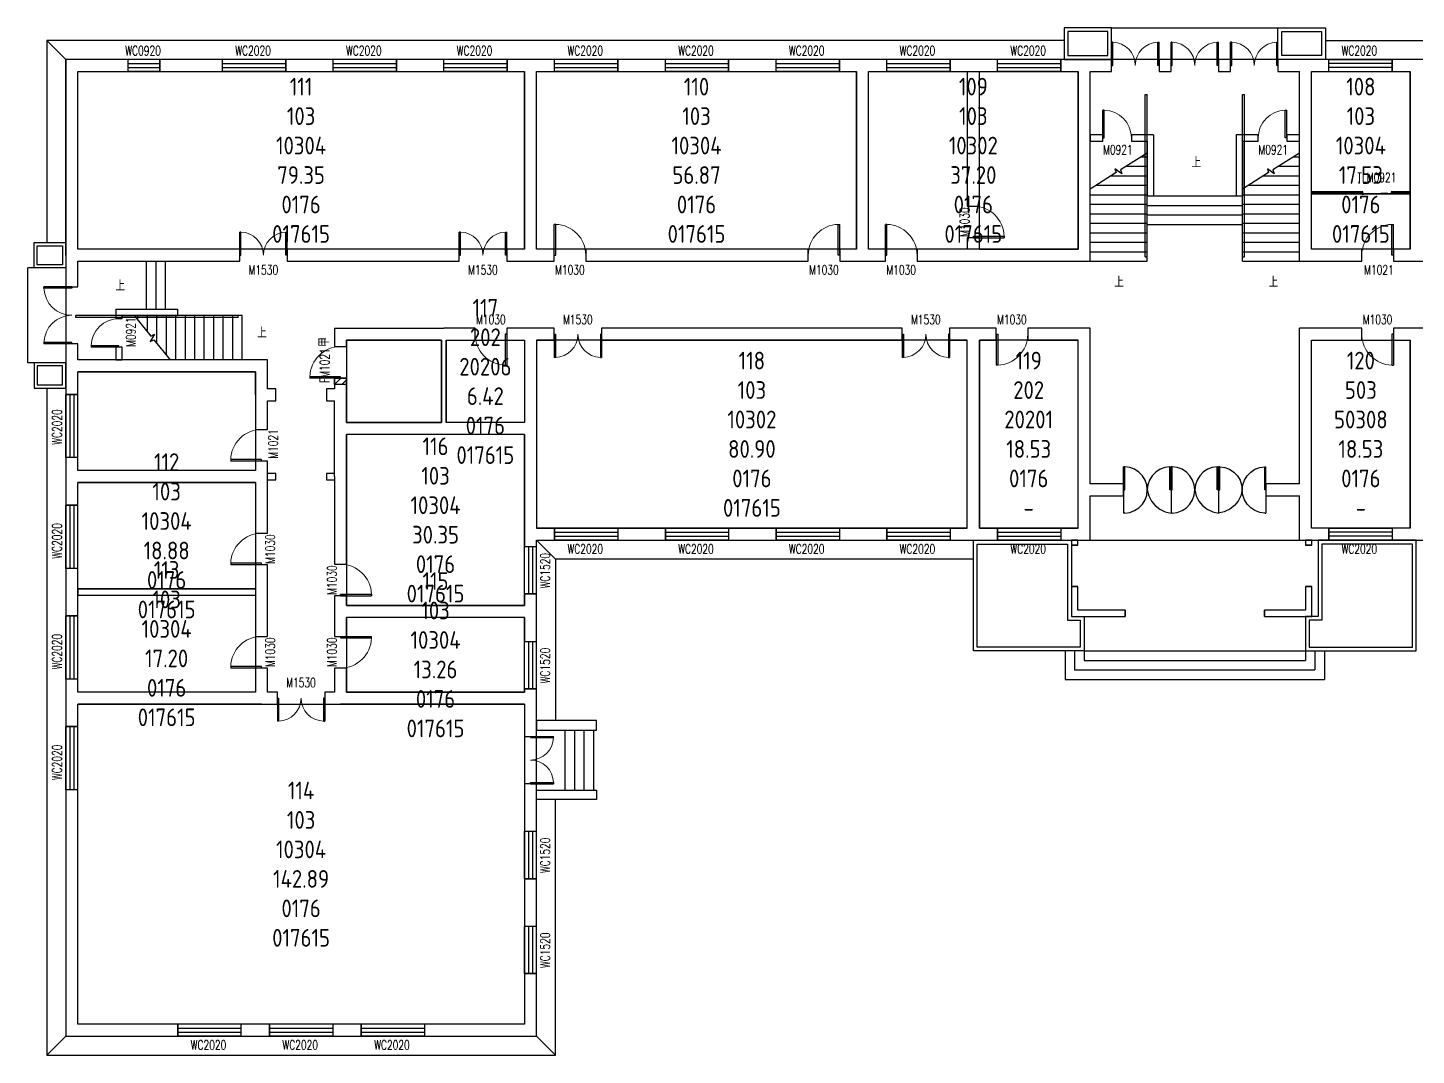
# Model space of a CAD drawing. Extents: x 11968 to 85748, y 211715 to 244195.
# Drawn here: x 11968 to 55858, y 211715 to 244195 of the extents above; entities that cross this region are included whole.
import ezdxf

# ---------------------------------------------------------------- set-up
doc = ezdxf.new("R2010")
doc.units = 0
doc.header["$LTSCALE"] = 1000
doc.header["$MEASUREMENT"] = 0
doc.linetypes.add('DASH', pattern=[0.35, 0.25, -0.1])
doc.linetypes.add('DASHEDX2', pattern=[1.5, 1, -0.5])
for name, color, linetype in [('body', 30, 'Continuous'), ('GROS', 6, 'Continuous'), ('RM', 4, 'Continuous'), ('RM$', 5, 'Continuous'), ('RM$TXT', 5, 'Continuous')]:
    doc.layers.add(name, color=color, linetype=linetype)
doc.layers.get('0').freeze()
doc.styles.add('_TCH_DIM', font='SIMPLEX', dxfattribs={"bigfont": 'GBCBIG'})
doc.styles.add('_TCH_WINDOW', font='SIMPLEX', dxfattribs={"height": 3.5, "bigfont": 'GBCBIG'})
doc.styles.add('HZ', font='gbenor.shx', dxfattribs={"bigfont": 'hztxt.shx'})

# ---------------------------------------------------------------- blocks, each defined once
blk = doc.blocks.new('$TCHSYS$WIN2D')
for p, q in [((-0.5, 0.5), (0.5, 0.5)), ((-0.5, 0.5), (-0.5, -0.5)), ((0.5, 0.5), (0.5, -0.5)), ((0.5, 0.167), (-0.5, 0.167)), ((0.5, -0.167), (-0.5, -0.167)), ((-0.5, -0.5), (0.5, -0.5))]:
    blk.add_line(p, q)
blk = doc.blocks.new('$DorLib2D$00000001')
for p, q in [((0.45, 0.975), (0.5, 0.975)), ((0.45, 0), (0.45, 0.975)), ((0.5, 0), (0.5, 0.975)), ((0.5, 0), (0.45, 0))]:
    blk.add_line(p, q)
at = {"lineweight": 13}
blk.add_arc((0.475, 0), 0.975, 91.4693, 180, dxfattribs=at)
blk = doc.blocks.new('$DorLib2D$00000002')
for p, q in [((-0.5, 0), (-0.5, 0.4875)), ((-0.475, 0.4875), (-0.5, 0.4875)), ((-0.475, 0), (-0.475, 0.4875)), ((0.475, 0), (0.475, 0.4875)), ((0.475, 0.4875), (0.5, 0.4875)), ((0.5, 0), (0.5, 0.4875)), ((-0.5, 0), (-0.475, 0)), ((0.5, 0), (0.475, 0))]:
    blk.add_line(p, q)
at = {"lineweight": 13}
for centre, start, end in [((-0.4875, 0), 0, 88.53072), ((0.4875, 0), 91.46928, 180)]:
    blk.add_arc(centre, 0.4875, start, end, dxfattribs=at)
blk = doc.blocks.new('$DorLib2D$00000141')
at = {"color": 0}
for points in [[(-0.5, 0), (-0.5, 0.487)], [(-0.475, 0.487), (-0.5, 0.487)], [(-0.475, 0), (-0.475, 0.487)], [(-0.369, 0.473), (-0.475, 0.487)], [(-0.268, 0.435), (-0.369, 0.473)], [(-0.178, 0.377), (-0.268, 0.435)], [(-0.103, 0.3), (-0.178, 0.377)], [(-0.047, 0.208), (-0.103, 0.3)], [(0.103, 0.3), (0.047, 0.208)], [(0.178, 0.377), (0.103, 0.3)], [(0.268, 0.435), (0.178, 0.377)], [(0.369, 0.473), (0.268, 0.435)], [(0.475, 0.487), (0.369, 0.473)], [(0.475, 0), (0.475, 0.487)], [(0.475, 0.487), (0.5, 0.487)], [(0.5, 0), (0.5, 0.487)], [(-0.012, 0.107), (-0.047, 0.208)], [(0, 0), (-0.012, 0.107)], [(-0.012, -0.107), (0, 0)], [(0.012, 0.107), (0, 0)], [(0.047, 0.208), (0.012, 0.107)], [(-0.5, 0), (-0.475, 0)], [(0.5, 0), (0.475, 0)]]:
    blk.add_lwpolyline(points, dxfattribs=at)
at = {"color": 0, "linetype": 'DASHEDX2'}
for points in [[(0, 0), (0.03, -0.122), (0.086, -0.234), (0.165, -0.331), (0.264, -0.408), (0.378, -0.461), (0.5, -0.488)], [(-0.5, 0), (-0.5, -0.488)], [(-0.103, -0.3), (-0.047, -0.208)], [(-0.047, -0.208), (-0.012, -0.107)], [(0.5, 0), (0.5, -0.488)], [(-0.475, -0.488), (-0.5, -0.488)], [(-0.475, -0.487), (-0.369, -0.473)], [(-0.369, -0.473), (-0.268, -0.435)], [(-0.268, -0.435), (-0.178, -0.377)], [(-0.178, -0.377), (-0.103, -0.3)]]:
    blk.add_lwpolyline(points, dxfattribs=at)
blk = doc.blocks.new('$DorLib2D$00000130')
at = {"color": 0, "linetype": 'Continuous'}
for p, q in [((-0.533, 0.66), (-0.533, 0.513)), ((0, 0.66), (-0.533, 0.66)), ((0, 0.513), (-0.533, 0.513)), ((0, 0.513), (0, 0.66)), ((0.533, 0.66), (0, 0.66)), ((0.533, 0.513), (0, 0.513)), ((0.533, 0.66), (0.533, 0.513)), ((-0.385, 0.269), (-0.14, 0.269)), ((-0.385, 0.269), (-0.3, 0.214)), ((-0.3, 0.214), (-0.3, 0.269)), ((0.385, 0.269), (0.14, 0.269)), ((0.3, 0.214), (0.3, 0.269)), ((0.385, 0.269), (0.3, 0.214))]:
    blk.add_line(p, q, dxfattribs=at)

msp = doc.modelspace()

# ---------------------------------------------------------------- hatches: boundary and pattern name
at = {"layer": 'body'}
h = msp.add_hatch(dxfattribs=at)
h.set_pattern_fill('ANSI31', color=256, scale=100, style=0)
h.set_pattern_definition([(45, (21668.13, 232914.58), (-112.253, 112.253), [])])
h.paths.add_polyline_path([(22048, 232915), (22048, 233115), (21668, 233115), (21668, 232915)])

# ---------------------------------------------------------------- linework, layer by layer
for p, q in [((46228, 244195), (51488, 244195)), ((13168, 243195), (12568, 243795)), ((15146, 243195), (13168, 243195)), ((13168, 237005), (13168, 243195)), ((15146, 242815), (15146, 243195)), ((18123, 243195), (16146, 243195)), ((16146, 243195), (16146, 242815)), ((18123, 242815), (18123, 243195)), ((21623, 243195), (20123, 243195)), ((20123, 243195), (20123, 242815)), ((21623, 242815), (21623, 243195)), ((25123, 243195), (23623, 243195)), ((23623, 243195), (23623, 242815)), ((25123, 242815), (25123, 243195)), ((27858, 243195), (27123, 243195)), ((27123, 243195), (27123, 242815)), ((28623, 243195), (27858, 243195)), ((28623, 242815), (28623, 243195)), ((32123, 243195), (30623, 243195)), ((30623, 243195), (30623, 242815)), ((32123, 242815), (32123, 243195)), ((35623, 243195), (34123, 243195)), ((34123, 243195), (34123, 242815)), ((35623, 242815), (35623, 243195)), ((38358, 243195), (37623, 243195)), ((37623, 243195), (37623, 242815)), ((39123, 243195), (38358, 243195)), ((39123, 242815), (39123, 243195)), ((41858, 243195), (41123, 243195)), ((41123, 243195), (41123, 242815)), ((42623, 243195), (41858, 243195)), ((42623, 242815), (42623, 243195)), ((45358, 243195), (44623, 243195)), ((44623, 243195), (44623, 242815)), ((46228, 243195), (45358, 243195)), ((46228, 242815), (46228, 243195)), ((48108, 243195), (47728, 243195)), ((47728, 243195), (47728, 242815)), ((48108, 242815), (48108, 243195)), ((49988, 243195), (49608, 243195)), ((49608, 243195), (49608, 242815)), ((49988, 242815), (49988, 243195)), ((52358, 243195), (51488, 243195)), ((51488, 243195), (51488, 242815)), ((53093, 243195), (52358, 243195)), ((53093, 242815), (53093, 243195)), ((55858, 243195), (55093, 243195)), ((55093, 243195), (55093, 242815)), ((56593, 243195), (55858, 243195)), ((13548, 242815), (15146, 242815)), ((13548, 237195), (13548, 242815)), ((16146, 242815), (18123, 242815)), ((20123, 242815), (21623, 242815)), ((23623, 242815), (25123, 242815)), ((27123, 242815), (27668, 242815)), ((27668, 237195), (27668, 242815)), ((28048, 242815), (28623, 242815)), ((28048, 237195), (28048, 242815)), ((30623, 242815), (32123, 242815)), ((34123, 242815), (35623, 242815)), ((37623, 242815), (38168, 242815)), ((38168, 237195), (38168, 242815)), ((38548, 242815), (39123, 242815)), ((38548, 237195), (38548, 242815)), ((41123, 242815), (41668, 242815)), ((41668, 242815), (41668, 238555)), ((42048, 238555), (42048, 242815)), ((42048, 242815), (42623, 242815)), ((44623, 242815), (45168, 242815)), ((45168, 237195), (45168, 242815)), ((45548, 242815), (46228, 242815)), ((45548, 236815), (45548, 242815)), ((47728, 242815), (48108, 242815)), ((49608, 242815), (49988, 242815)), ((51488, 242815), (52168, 242815)), ((52168, 238974), (52168, 242815)), ((52548, 242815), (53093, 242815)), ((52548, 238974), (52548, 242815)), ((55093, 242815), (55668, 242815)), ((55668, 238974), (55668, 242815)), ((47288, 236950), (47288, 242080)), ((47288, 242080), (47348, 242080)), ((47348, 236950), (47348, 242080)), ((50368, 236950), (50368, 242080)), ((50368, 242080), (50428, 242080)), ((50428, 236950), (50428, 242080)), ((45953, 240815), (45548, 240815)), ((45548, 240815), (45548, 240615)), ((45548, 240615), (45953, 240615)), ((45953, 240615), (45953, 240815)), ((47548, 240815), (46853, 240815)), ((46853, 240815), (46853, 240615)), ((46853, 240615), (47348, 240615)), ((47348, 240615), (47348, 238867)), ((47548, 240815), (47548, 238867)), ((50863, 240815), (50168, 240815)), ((50168, 240815), (50168, 238867)), ((50368, 240615), (50863, 240615)), ((50368, 240615), (50368, 238867)), ((50863, 240615), (50863, 240815)), ((52168, 240815), (51763, 240815)), ((51763, 240815), (51763, 240615)), ((51763, 240615), (52168, 240615)), ((52168, 240615), (52168, 240815)), ((47348, 240235), (46507, 239702)), ((47159, 240115), (47348, 240115)), ((47348, 236815), (47348, 240235)), ((52168, 240235), (51327, 239702)), ((51979, 240115), (52168, 240115)), ((52168, 236815), (52168, 240235)), ((46547, 239573), (46334, 239737)), ((46334, 239737), (46372, 239617)), ((46507, 239702), (46547, 239573)), ((46685, 239815), (47348, 239815)), ((51367, 239573), (51154, 239737)), ((51154, 239737), (51192, 239617)), ((51327, 239702), (51367, 239573)), ((51505, 239815), (52168, 239815)), ((46372, 239617), (45548, 239095)), ((45738, 239215), (47348, 239215)), ((46211, 239515), (47348, 239515)), ((51192, 239617), (50368, 239095)), ((50558, 239215), (52168, 239215)), ((51031, 239515), (52168, 239515)), ((45548, 236815), (45548, 239095)), ((45548, 238915), (47348, 238915)), ((50368, 238867), (47348, 238867)), ((47548, 238867), (47348, 238867)), ((50368, 238867), (50168, 238867)), ((50368, 236815), (50368, 239095)), ((50368, 238915), (52168, 238915)), ((52168, 236815), (52168, 238974)), ((54168, 239004), (52548, 239004)), ((52548, 238984), (54168, 238984)), ((52548, 237195), (52548, 238974)), ((52548, 238964), (54168, 238964)), ((52548, 238944), (54168, 238944)), ((54168, 238944), (54168, 239004)), ((55668, 239004), (55068, 239004)), ((55068, 239004), (55068, 238944)), ((55068, 238984), (55668, 238984)), ((55068, 238964), (55668, 238964)), ((55068, 238944), (55668, 238944)), ((55668, 237195), (55668, 238974)), ((41668, 238555), (42048, 238555)), ((45548, 238615), (47348, 238615)), ((50368, 238567), (47348, 238567)), ((50368, 238615), (52168, 238615)), ((45548, 238315), (47348, 238315)), ((45548, 238015), (47348, 238015)), ((50368, 238267), (47348, 238267)), ((50368, 237967), (47348, 237967)), ((50368, 238315), (52168, 238315)), ((50368, 238015), (52168, 238015)), ((42048, 237555), (41668, 237555)), ((41668, 237555), (41668, 237195)), ((42048, 237195), (42048, 237555)), ((45548, 237715), (47348, 237715)), ((50368, 237715), (52168, 237715)), ((18668, 237195), (13548, 237195)), ((18668, 236815), (18668, 237195)), ((25608, 237195), (20168, 237195)), ((20168, 237195), (20168, 236815)), ((25608, 236815), (25608, 237195)), ((27668, 237195), (27108, 237195)), ((27108, 237195), (27108, 236815)), ((28608, 237195), (28048, 237195)), ((28608, 236815), (28608, 237195)), ((36638, 237195), (29608, 237195)), ((29608, 237195), (29608, 236815)), ((36638, 236815), (36638, 237195)), ((38168, 237195), (37638, 237195)), ((37638, 237195), (37638, 236815)), ((39078, 237195), (38548, 237195)), ((39078, 236815), (39078, 237195)), ((41668, 237195), (40078, 237195)), ((40078, 237195), (40078, 236815)), ((42048, 237195), (45168, 237195)), ((45548, 237415), (47348, 237415)), ((45548, 237115), (47348, 237115)), ((50368, 237415), (52168, 237415)), ((50368, 237115), (52168, 237115)), ((54138, 237195), (52548, 237195)), ((54138, 236815), (54138, 237195)), ((55668, 237195), (55138, 237195)), ((55138, 237195), (55138, 236815)), ((11968, 233605), (11968, 236605)), ((12168, 236605), (11968, 236605)), ((13168, 237005), (13168, 236005)), ((13548, 236005), (13548, 236815)), ((13548, 236815), (18668, 236815)), ((15723, 235295), (15723, 236815)), ((16023, 235295), (16023, 236815)), ((16323, 235295), (16323, 236815)), ((20168, 236815), (25608, 236815)), ((27108, 236815), (27858, 236815)), ((27858, 236815), (28608, 236815)), ((29608, 236815), (36638, 236815)), ((37638, 236815), (38358, 236815)), ((38358, 236815), (39078, 236815)), ((40078, 236815), (41858, 236815)), ((41858, 236815), (45548, 236815)), ((45548, 236815), (47348, 236815)), ((47288, 236950), (47348, 236950)), ((50368, 236950), (50428, 236950)), ((50368, 236815), (52168, 236815)), ((52168, 236815), (54138, 236815)), ((55138, 236815), (55858, 236815)), ((55858, 236815), (57638, 236815)), ((13168, 236005), (13548, 236005)), ((14749, 235295), (14749, 235000)), ((14749, 235295), (16697, 235295)), ((16697, 235295), (16697, 235095)), ((18614, 235095), (13484, 235095)), ((13484, 235035), (13484, 235095)), ((18614, 235035), (13484, 235035)), ((14749, 235000), (14949, 235000)), ((14949, 235000), (14949, 235095)), ((14949, 235095), (16697, 235095)), ((18749, 235095), (15329, 235095)), ((15329, 235095), (15854, 234449)), ((15449, 234947), (15449, 235095)), ((15749, 234579), (15749, 235095)), ((16049, 234210), (16049, 235095)), ((16349, 233842), (16349, 235095)), ((16649, 233695), (16649, 235095)), ((16949, 233695), (16949, 235095)), ((17249, 233695), (17249, 235095)), ((17549, 233695), (17549, 235095)), ((17849, 233695), (17849, 235095)), ((18149, 233695), (18149, 235095)), ((18449, 233695), (18449, 235095)), ((18614, 235035), (18614, 235095)), ((18749, 233695), (18749, 235095)), ((15978, 234504), (15840, 234273)), ((15854, 234449), (15978, 234504)), ((21668, 234695), (25123, 234695)), ((21668, 234695), (21668, 234115)), ((26108, 234695), (25123, 234695)), ((26108, 234315), (26108, 234695)), ((27858, 234695), (27108, 234695)), ((27108, 234695), (27108, 234315)), ((28608, 234695), (27858, 234695)), ((28608, 234315), (28608, 234695)), ((39608, 234695), (30108, 234695)), ((30108, 234695), (30108, 234315)), ((39608, 234315), (39608, 234695)), ((41858, 234695), (41108, 234695)), ((41108, 234695), (41108, 234315)), ((42578, 234695), (41858, 234695)), ((42578, 234315), (42578, 234695)), ((45548, 234695), (43578, 234695)), ((43578, 234695), (43578, 234315)), ((45548, 229775), (45548, 234695)), ((54138, 234695), (52168, 234695)), ((52168, 229775), (52168, 234695)), ((54138, 234315), (54138, 234695)), ((55858, 234695), (55138, 234695)), ((55138, 234695), (55138, 234315)), ((56608, 234695), (55858, 234695)), ((13548, 234205), (13168, 234205)), ((13168, 234205), (13168, 233505)), ((13548, 233695), (13548, 234205)), ((14949, 234100), (14749, 234100)), ((14749, 234100), (14749, 233695)), ((14949, 233695), (14949, 234100)), ((15840, 234273), (15955, 234325)), ((15955, 234325), (16469, 233695)), ((21668, 234115), (22048, 234115)), ((22048, 234315), (25048, 234315)), ((22048, 234115), (22048, 234315)), ((25048, 234315), (25048, 231715)), ((25198, 234315), (25198, 231715)), ((25198, 234315), (26108, 234315)), ((27108, 234315), (27668, 234315)), ((27668, 234315), (27668, 231715)), ((28048, 234315), (28048, 231525)), ((28048, 234315), (28608, 234315)), ((30108, 234315), (39608, 234315)), ((31458, 234315), (31258, 234315)), ((34958, 234315), (34758, 234315)), ((41108, 234315), (41668, 234315)), ((41668, 228375), (41668, 234315)), ((42048, 228375), (42048, 234315)), ((42048, 234315), (42578, 234315)), ((43578, 234315), (45168, 234315)), ((45168, 229585), (45168, 234315)), ((52548, 234315), (54138, 234315)), ((52548, 229585), (52548, 234315)), ((55138, 234315), (55668, 234315)), ((55668, 228375), (55668, 234315)), ((12168, 233605), (11968, 233605)), ((13168, 233505), (13168, 232605)), ((19548, 233695), (13548, 233695)), ((14749, 233695), (14949, 233695)), ((18749, 233695), (16469, 233695)), ((19548, 232780), (19548, 233695)), ((19168, 233315), (13548, 233315)), ((13548, 232605), (13548, 233315)), ((19168, 232590), (19168, 233315)), ((22048, 233115), (21668, 233115)), ((21668, 233115), (21668, 232780)), ((22048, 232590), (22048, 233115)), ((19808, 232780), (19548, 232780)), ((19808, 232400), (19808, 232780)), ((21668, 232780), (21408, 232780)), ((21408, 232780), (21408, 232400)), ((13168, 232605), (13548, 232605)), ((19168, 232590), (19168, 231495)), ((19548, 232400), (19808, 232400)), ((19548, 231495), (19548, 232400)), ((21408, 232400), (21668, 232400)), ((21668, 231525), (21668, 232400)), ((22048, 231715), (22048, 232590)), ((19168, 231495), (19548, 231495)), ((21668, 230005), (21668, 231525)), ((25048, 231715), (22048, 231715)), ((25123, 231335), (22048, 231335)), ((22048, 230005), (22048, 231335)), ((27668, 231335), (25123, 231335)), ((27668, 231715), (25198, 231715)), ((27668, 231335), (27668, 228185)), ((28048, 231525), (28048, 228375)), ((13548, 230605), (13168, 230605)), ((13168, 230605), (13168, 230005)), ((13548, 230195), (13548, 230605)), ((19548, 230495), (19168, 230495)), ((19168, 230495), (19168, 230195)), ((19548, 230005), (19548, 230495)), ((13168, 230005), (13168, 229105)), ((19168, 230195), (13548, 230195)), ((19808, 230105), (19548, 230105)), ((19548, 228215), (19548, 230005)), ((19808, 229905), (19808, 230105)), ((21668, 230105), (21408, 230105)), ((21408, 230105), (21408, 229905)), ((21668, 230005), (21668, 227235)), ((22048, 227235), (22048, 230005)), ((19168, 229815), (13548, 229815)), ((13548, 229105), (13548, 229815)), ((19168, 229815), (19168, 228215)), ((19548, 229905), (19808, 229905)), ((21408, 229905), (21668, 229905)), ((45168, 228375), (45168, 229585)), ((46608, 229775), (45548, 229775)), ((46608, 229395), (46608, 229775)), ((52168, 229775), (51108, 229775)), ((51108, 229775), (51108, 229395)), ((52548, 228375), (52548, 229585)), ((45548, 227995), (45548, 229395)), ((45548, 229395), (46608, 229395)), ((51108, 229395), (52168, 229395)), ((52168, 227995), (52168, 229395)), ((13168, 229105), (13548, 229105)), ((28623, 228375), (28048, 228375)), ((28623, 227995), (28623, 228375)), ((32123, 228375), (30623, 228375)), ((30623, 228375), (30623, 227995)), ((31258, 228375), (31458, 228375)), ((32123, 227995), (32123, 228375)), ((35623, 228375), (34123, 228375)), ((34123, 228375), (34123, 227995)), ((34758, 228375), (34958, 228375)), ((35623, 227995), (35623, 228375)), ((39123, 228375), (37623, 228375)), ((37623, 228375), (37623, 227995)), ((39123, 227995), (39123, 228375)), ((41668, 228375), (41123, 228375)), ((41123, 228375), (41123, 227995)), ((42623, 228375), (42048, 228375)), ((42623, 227995), (42623, 228375)), ((45168, 228375), (44623, 228375)), ((44623, 228375), (44623, 227995)), ((53093, 228375), (52548, 228375)), ((53093, 227995), (53093, 228375)), ((55668, 228375), (55093, 228375)), ((55093, 228375), (55093, 227995)), ((19168, 228215), (19548, 228215)), ((27668, 228185), (27668, 227795)), ((27668, 227795), (28048, 227795)), ((28648, 227395), (28048, 227995)), ((28048, 227795), (28048, 227995)), ((28048, 227995), (28623, 227995)), ((30623, 227995), (32123, 227995)), ((34123, 227995), (35623, 227995)), ((37623, 227995), (39123, 227995)), ((41123, 227995), (41858, 227995)), ((41858, 227995), (42623, 227995)), ((44623, 227995), (45548, 227995)), ((44958, 227995), (44958, 227835)), ((45158, 227995), (44958, 227995)), ((44958, 227835), (45158, 227835)), ((45158, 227835), (45158, 227995)), ((52168, 227995), (53093, 227995)), ((52358, 227995), (52358, 227835)), ((52558, 227995), (52358, 227995)), ((52358, 227835), (52558, 227835)), ((52558, 227835), (52558, 227995)), ((55093, 227995), (55858, 227995)), ((55858, 227995), (56593, 227995)), ((13548, 227105), (13168, 227105)), ((13168, 227105), (13168, 225605)), ((13548, 225605), (13548, 227105)), ((19548, 227215), (19168, 227215)), ((19168, 227215), (19168, 224955)), ((19548, 224955), (19548, 227215)), ((21668, 227235), (22048, 227235)), ((45158, 226535), (44958, 226535)), ((44958, 226535), (44958, 225585)), ((45158, 225785), (45158, 226535)), ((52558, 226535), (52358, 226535)), ((52358, 226535), (52358, 225785)), ((52558, 225585), (52558, 226535)), ((13548, 226455), (19168, 226455)), ((13548, 226455), (13548, 226255)), ((13548, 226255), (19168, 226255)), ((19168, 226455), (19168, 226255)), ((22048, 226235), (21668, 226235)), ((21668, 226235), (21668, 225745)), ((22048, 225935), (22048, 226235)), ((28048, 226295), (27668, 226295)), ((27668, 226295), (27668, 225935)), ((28048, 225745), (28048, 226295)), ((13168, 225605), (13548, 225605)), ((21668, 225745), (21668, 224955)), ((27668, 225935), (22048, 225935)), ((28048, 224795), (28048, 225745)), ((46658, 225785), (45158, 225785)), ((46658, 225585), (46658, 225785)), ((52358, 225785), (51058, 225785)), ((51058, 225785), (51058, 225585)), ((22048, 224955), (22048, 225555)), ((27668, 225555), (22048, 225555)), ((27668, 225555), (27668, 224795)), ((44958, 225585), (46658, 225585)), ((51058, 225585), (52558, 225585)), ((19168, 224955), (19548, 224955)), ((21668, 224955), (22048, 224955)), ((27668, 224795), (28048, 224795)), ((44758, 224495), (44758, 223595)), ((45058, 224495), (45058, 223895)), ((45358, 224495), (52358, 224495)), ((45358, 224495), (45358, 224195)), ((52358, 224495), (52358, 224195)), ((52658, 224495), (52658, 223895)), ((52958, 224495), (52958, 223595)), ((19548, 223955), (19168, 223955)), ((19168, 223955), (19168, 223195)), ((19548, 223195), (19548, 223955)), ((22048, 223955), (21668, 223955)), ((21668, 223955), (21668, 223195)), ((22048, 223195), (22048, 223955)), ((45058, 223895), (52658, 223895)), ((45358, 224195), (52358, 224195)), ((13548, 223605), (13168, 223605)), ((13168, 223605), (13168, 223005)), ((13548, 223195), (13548, 223605)), ((44758, 223595), (52958, 223595)), ((13168, 223005), (13168, 222105)), ((19168, 223195), (13548, 223195)), ((19858, 223195), (19548, 223195)), ((19858, 222815), (19858, 223195)), ((21668, 223195), (21358, 223195)), ((21358, 223195), (21358, 222815)), ((27668, 223195), (22048, 223195)), ((28048, 223295), (27668, 223295)), ((27668, 223295), (27668, 223195)), ((28048, 223005), (28048, 223295)), ((28048, 221795), (28048, 223005)), ((13548, 222105), (13548, 222815)), ((19358, 222815), (13548, 222815)), ((19358, 222815), (19858, 222815)), ((21358, 222815), (21858, 222815)), ((27668, 222815), (21858, 222815)), ((27668, 222815), (27668, 221795)), ((13168, 222105), (13548, 222105)), ((27668, 221795), (28048, 221795)), ((28948, 221995), (28948, 220095)), ((29248, 221995), (29248, 220095)), ((29548, 221995), (29548, 220095)), ((29848, 221995), (29848, 220095)), ((13548, 220105), (13168, 220105)), ((13168, 220105), (13168, 212315)), ((13548, 212695), (13548, 220105)), ((27668, 220295), (27668, 218795)), ((28048, 220295), (27668, 220295)), ((28048, 218795), (28048, 220295)), ((27668, 218795), (28048, 218795)), ((27668, 217295), (27668, 215795)), ((28048, 217295), (27668, 217295)), ((28048, 215795), (28048, 217295)), ((27668, 215795), (28048, 215795)), ((28048, 214295), (27668, 214295)), ((27668, 214295), (27668, 212695)), ((28048, 212315), (28048, 214295)), ((16708, 212695), (13548, 212695)), ((16708, 212315), (16708, 212695)), ((19608, 212695), (18708, 212695)), ((18708, 212695), (18708, 212315)), ((19608, 212315), (19608, 212695)), ((22508, 212695), (21608, 212695)), ((21608, 212695), (21608, 212315)), ((22508, 212315), (22508, 212695)), ((27668, 212695), (24508, 212695)), ((24508, 212695), (24508, 212315)), ((13168, 212315), (12568, 211715)), ((13168, 212315), (16708, 212315)), ((18708, 212315), (19608, 212315)), ((21608, 212315), (22508, 212315)), ((24508, 212315), (28048, 212315)), ((28048, 212315), (28648, 211715))]:
    msp.add_line(p, q, dxfattribs=at)
at = {"layer": 'body', "linetype": 'DASH'}
for p, q in [((45158, 227835), (44958, 227835)), ((52558, 227835), (52358, 227835)), ((44958, 226535), (45158, 226535)), ((52358, 226535), (52558, 226535)), ((46658, 225785), (46658, 225585)), ((51058, 225585), (51058, 225785))]:
    msp.add_line(p, q, dxfattribs=at)
at = {"layer": 'body'}
for points in [[(46228, 244195), (44728, 244195), (44728, 243195), (46228, 243195)], [(46108, 244075), (44848, 244075), (44848, 243315), (46108, 243315)], [(51488, 244195), (52988, 244195), (52988, 243195), (51488, 243195)], [(51608, 244075), (52868, 244075), (52868, 243315), (51608, 243315)], [(12168, 237405), (13168, 237405), (13168, 236605), (12168, 236605)], [(12268, 237305), (13068, 237305), (13068, 236705), (12268, 236705)], [(12168, 232805), (13168, 232805), (13168, 233605), (12168, 233605)], [(12268, 232905), (13068, 232905), (13068, 233505), (12268, 233505)], [(21668, 233115), (22048, 233115), (22048, 232915), (21668, 232915)], [(44958, 227995), (44958, 225585), (45358, 225585), (45358, 224495), (41858, 224495), (41858, 227995)], [(44838, 227875), (44838, 225465), (45238, 225465), (45238, 224615), (41978, 224615), (41978, 227875)], [(52758, 227995), (52758, 225585), (52358, 225585), (52358, 224495), (55858, 224495), (55858, 227995)], [(52878, 227875), (52878, 225465), (52478, 225465), (52478, 224615), (55738, 224615), (55738, 227875)], [(29948, 222295), (28048, 222295), (28048, 221995), (29948, 221995)], [(29948, 219795), (28048, 219795), (28048, 220095), (29948, 220095)]]:
    msp.add_lwpolyline(points, close=True, dxfattribs=at)
for points in [[(44728, 243795), (12568, 243795), (12568, 237405)], [(52988, 243795), (85148, 243795), (85148, 237405)], [(12568, 232805), (12568, 211715), (28648, 211715), (28648, 219795)], [(41858, 227395), (28648, 227395), (28648, 222295)]]:
    msp.add_lwpolyline(points, dxfattribs=at)
for points in [[(48858, 239664, 0, 0, 0), (48858, 238567, 80, 0, 0), (48858, 238267, 0, 0, 0)], [(46418, 236445, 0, 0, 0), (46418, 238015, 80, 0, 0), (46418, 238315, 0, 0, 0)], [(51298, 236445, 0, 0, 0), (51298, 238015, 80, 0, 0), (51298, 238315, 0, 0, 0)], [(15057, 236055, 0, 0, 0), (15723, 236055, 80, 0, 0), (16023, 236055, 0, 0, 0)], [(19118, 234565, 0, 0, 0), (17549, 234565, 80, 0, 0), (17249, 234565, 0, 0, 0)]]:
    msp.add_lwpolyline(points, format="xyseb", dxfattribs=at)
at = {"layer": 'body', "const_width": 40}
msp.add_lwpolyline([(54149, 238949, 1), (54187, 238939, 1)], format="xyb", close=True, dxfattribs=at)
at = {"layer": 'GROS'}
msp.add_lwpolyline([(13168, 243195), (13168, 212315), (28048, 212315), (28048, 227995), (69668, 227995), (69668, 212315), (84548, 212315), (84548, 243195)], close=True, dxfattribs=at)
at = {"layer": 'RM'}
for points in [[(42048, 242815), (45168, 242815), (45168, 237195), (42048, 237195)], [(22048, 231715), (25048, 231715), (25048, 234315), (22048, 234315)], [(13548, 233315), (19168, 233315), (19168, 230195), (13548, 230195)]]:
    msp.add_lwpolyline(points, close=True, dxfattribs=at)
at = {"layer": 'RM$'}
for points in [[(13548, 242815), (27668, 242815), (27668, 237195), (13548, 237195)], [(28048, 242815), (38168, 242815), (38168, 237195), (28048, 237195)], [(38548, 242815), (45168, 242815), (45168, 237195), (38548, 237195)], [(52548, 242815), (55668, 242815), (55668, 237195), (52548, 237195)], [(25198, 234315), (27668, 234315), (27668, 231715), (25198, 231715)], [(28048, 228375), (41668, 228375), (41668, 234315), (28048, 234315)], [(42048, 228375), (45168, 228375), (45168, 234315), (42048, 234315)], [(52548, 234315), (55668, 234315), (55668, 228375), (52548, 228375)], [(22048, 225935), (27668, 225935), (27668, 231335), (22048, 231335)], [(13548, 229815), (19168, 229815), (19168, 226455), (13548, 226455)], [(13548, 226255), (19168, 226255), (19168, 223195), (13548, 223195)], [(22048, 223195), (27668, 223195), (27668, 225555), (22048, 225555)], [(13548, 222815), (27668, 222815), (27668, 212695), (13548, 212695)]]:
    msp.add_lwpolyline(points, close=True, dxfattribs=at)

# ---------------------------------------------------------------- block references
at = {"layer": 'body'}
ref = msp.add_blockref('$TCHSYS$WIN2D', (15646, 243005), dxfattribs=dict(at, xscale=-1000, yscale=-380, zscale=-1000))
ref.add_attrib('A', 'WC0920', (15051, 243321), dxfattribs={"layer": '0', "height": 297.5, "style": '_TCH_WINDOW', "width": 0.705882})
ref = msp.add_blockref('$TCHSYS$WIN2D', (19123, 243005), dxfattribs=dict(at, xscale=-2000, yscale=-380, zscale=-2000))
ref.add_attrib('A', 'WC2020', (18528, 243321), dxfattribs={"layer": '0', "height": 297.5, "style": '_TCH_WINDOW', "width": 0.705882})
ref = msp.add_blockref('$TCHSYS$WIN2D', (22623, 243005), dxfattribs=dict(at, xscale=-2000, yscale=-380, zscale=-2000))
ref.add_attrib('A', 'WC2020', (22028, 243321), dxfattribs={"layer": '0', "height": 297.5, "style": '_TCH_WINDOW', "width": 0.705882})
ref = msp.add_blockref('$TCHSYS$WIN2D', (26123, 243005), dxfattribs=dict(at, xscale=-2000, yscale=-380, zscale=-2000))
ref.add_attrib('A', 'WC2020', (25528, 243321), dxfattribs={"layer": '0', "height": 297.5, "style": '_TCH_WINDOW', "width": 0.705882})
ref = msp.add_blockref('$TCHSYS$WIN2D', (29623, 243005), dxfattribs=dict(at, xscale=-2000, yscale=-380, zscale=-2000))
ref.add_attrib('A', 'WC2020', (29028, 243321), dxfattribs={"layer": '0', "height": 297.5, "style": '_TCH_WINDOW', "width": 0.705882})
ref = msp.add_blockref('$TCHSYS$WIN2D', (33123, 243005), dxfattribs=dict(at, xscale=-2000, yscale=-380, zscale=-2000))
ref.add_attrib('A', 'WC2020', (32528, 243321), dxfattribs={"layer": '0', "height": 297.5, "style": '_TCH_WINDOW', "width": 0.705882})
ref = msp.add_blockref('$TCHSYS$WIN2D', (36623, 243005), dxfattribs=dict(at, xscale=-2000, yscale=-380, zscale=-2000))
ref.add_attrib('A', 'WC2020', (36028, 243321), dxfattribs={"layer": '0', "height": 297.5, "style": '_TCH_WINDOW', "width": 0.705882})
ref = msp.add_blockref('$TCHSYS$WIN2D', (40123, 243005), dxfattribs=dict(at, xscale=-2000, yscale=-380, zscale=-2000))
ref.add_attrib('A', 'WC2020', (39528, 243321), dxfattribs={"layer": '0', "height": 297.5, "style": '_TCH_WINDOW', "width": 0.705882})
ref = msp.add_blockref('$TCHSYS$WIN2D', (43623, 243005), dxfattribs=dict(at, xscale=-2000, yscale=-380, zscale=-2000))
ref.add_attrib('A', 'WC2020', (43028, 243321), dxfattribs={"layer": '0', "height": 297.5, "style": '_TCH_WINDOW', "width": 0.705882})
at = {"layer": 'body', "yscale": 1500}
for p, xscale, zscale in [((46978, 243005), 1500, 1500), ((48858, 243005), 1500, 1500), ((50738, 243005), -1500, -1500)]:
    msp.add_blockref('$DorLib2D$00000002', p, dxfattribs=dict(at, xscale=xscale, zscale=zscale))
at = {"layer": 'body'}
ref = msp.add_blockref('$TCHSYS$WIN2D', (54093, 243005), dxfattribs=dict(at, xscale=2000, yscale=-380, zscale=2000))
ref.add_attrib('A', 'WC2020', (53498, 243321), dxfattribs={"layer": '0', "height": 297.5, "style": '_TCH_WINDOW', "width": 0.705882})
ref = msp.add_blockref('$DorLib2D$00000001', (46403, 240715), dxfattribs=dict(at, xscale=-900, yscale=900, zscale=-900))
ref.add_attrib('A', 'M0921', (45958, 240191), dxfattribs={"layer": '0', "height": 297.5, "style": '_TCH_WINDOW', "width": 0.705882})
ref = msp.add_blockref('$DorLib2D$00000001', (51313, 240715), dxfattribs=dict(at, xscale=-900, yscale=-900, zscale=-900, rotation=180))
ref.add_attrib('A', 'M0921', (50868, 240191), dxfattribs={"layer": '0', "height": 297.5, "style": '_TCH_WINDOW', "width": 0.705882})
ref = msp.add_blockref('$DorLib2D$00000130', (54618, 238974), dxfattribs=dict(at, xscale=900, yscale=-60, zscale=900))
ref.add_attrib('A', 'TLM0921', (53998, 239316), dxfattribs={"layer": '0', "height": 297.5, "style": '_TCH_WINDOW', "width": 0.705882})
ref = msp.add_blockref('$DorLib2D$00000001', (41858, 238055), dxfattribs=dict(at, xscale=-1000, yscale=-1000, zscale=-1000, rotation=90))
ref.add_attrib('A', 'M1030', (41732, 237585), dxfattribs={"layer": '0', "height": 297.5, "rotation": 90, "style": '_TCH_WINDOW', "width": 0.705882})
ref = msp.add_blockref('$DorLib2D$00000001', (29108, 237005), dxfattribs=dict(at, xscale=-1000, yscale=1000, zscale=-1000))
ref.add_attrib('A', 'M1030', (28638, 236391), dxfattribs={"layer": '0', "height": 297.5, "style": '_TCH_WINDOW', "width": 0.705882})
ref = msp.add_blockref('$DorLib2D$00000001', (37138, 237005), dxfattribs=dict(at, xscale=1000, yscale=1000, zscale=1000))
ref.add_attrib('A', 'M1030', (36668, 236391), dxfattribs={"layer": '0', "height": 297.5, "style": '_TCH_WINDOW', "width": 0.705882})
ref = msp.add_blockref('$DorLib2D$00000001', (39578, 237005), dxfattribs=dict(at, xscale=-1000, yscale=1000, zscale=-1000))
ref.add_attrib('A', 'M1030', (39108, 236391), dxfattribs={"layer": '0', "height": 297.5, "style": '_TCH_WINDOW', "width": 0.705882})
ref = msp.add_blockref('$DorLib2D$00000001', (54638, 237005), dxfattribs=dict(at, xscale=1000, yscale=1000, zscale=1000))
ref.add_attrib('A', 'M1021', (54213, 236391), dxfattribs={"layer": '0', "height": 297.5, "style": '_TCH_WINDOW', "width": 0.705882})
ref = msp.add_blockref('$DorLib2D$00000002', (19418, 237005), dxfattribs=dict(at, xscale=-1500, yscale=1500, zscale=-1500))
ref.add_attrib('A', 'M1530', (18948, 236391), dxfattribs={"layer": '0', "height": 297.5, "style": '_TCH_WINDOW', "width": 0.705882})
ref = msp.add_blockref('$DorLib2D$00000002', (26358, 237005), dxfattribs=dict(at, xscale=-1500, yscale=1500, zscale=-1500))
ref.add_attrib('A', 'M1530', (25888, 236391), dxfattribs={"layer": '0', "height": 297.5, "style": '_TCH_WINDOW', "width": 0.705882})
for name, p, xscale, yscale, zscale, rotation in [('$DorLib2D$00000002', (13358, 235105), -1800, 1800, -1800, 90), ('$DorLib2D$00000001', (21858, 233615), -1000, 1000, -1000, 90), ('$DorLib2D$00000141', (47358, 229585), -1500, -1500, -1500, 180), ('$DorLib2D$00000141', (48858, 229585), -1500, -1500, -1500, 180), ('$DorLib2D$00000141', (50358, 229585), 1500, -1500, 1500, 180), ('$DorLib2D$00000002', (27858, 221045), -1500, 1500, -1500, 270)]:
    msp.add_blockref(name, p, dxfattribs=dict(at, xscale=xscale, yscale=yscale, zscale=zscale, rotation=rotation))
ref = msp.add_blockref('$DorLib2D$00000001', (14849, 234550), dxfattribs=dict(at, xscale=-900, yscale=900, zscale=-900, rotation=90))
ref.add_attrib('A', 'M0921', (15372, 234105), dxfattribs={"layer": '0', "height": 297.5, "rotation": 90, "style": '_TCH_WINDOW', "width": 0.705882})
ref = msp.add_blockref('$DorLib2D$00000001', (26608, 234505), dxfattribs=dict(at, xscale=1000, yscale=-1000, zscale=1000))
ref.add_attrib('A', 'M1030', (26138, 234821), dxfattribs={"layer": '0', "height": 297.5, "style": '_TCH_WINDOW', "width": 0.705882})
ref = msp.add_blockref('$DorLib2D$00000002', (29358, 234505), dxfattribs=dict(at, xscale=-1500, yscale=1500, zscale=-1500, rotation=180))
ref.add_attrib('A', 'M1530', (28888, 234821), dxfattribs={"layer": '0', "height": 297.5, "style": '_TCH_WINDOW', "width": 0.705882})
ref = msp.add_blockref('$DorLib2D$00000002', (40358, 234505), dxfattribs=dict(at, xscale=1500, yscale=1500, zscale=1500, rotation=180))
ref.add_attrib('A', 'M1530', (39888, 234821), dxfattribs={"layer": '0', "height": 297.5, "style": '_TCH_WINDOW', "width": 0.705882})
ref = msp.add_blockref('$DorLib2D$00000001', (43078, 234505), dxfattribs=dict(at, xscale=1000, yscale=1000, zscale=1000, rotation=180))
ref.add_attrib('A', 'M1030', (42608, 234821), dxfattribs={"layer": '0', "height": 297.5, "style": '_TCH_WINDOW', "width": 0.705882})
ref = msp.add_blockref('$DorLib2D$00000001', (54638, 234505), dxfattribs=dict(at, xscale=-1000, yscale=1000, zscale=-1000, rotation=180))
ref.add_attrib('A', 'M1030', (54168, 234821), dxfattribs={"layer": '0', "height": 297.5, "style": '_TCH_WINDOW', "width": 0.705882})
ref = msp.add_blockref('$TCHSYS$WIN2D', (13358, 231605), dxfattribs=dict(at, xscale=2000, yscale=-380, zscale=2000, rotation=90))
ref.add_attrib('A', 'WC2020', (13042, 231010), dxfattribs={"layer": '0', "height": 297.5, "rotation": 90, "style": '_TCH_WINDOW', "width": 0.705882})
ref = msp.add_blockref('$DorLib2D$00000001', (19358, 230995), dxfattribs=dict(at, xscale=-1000, yscale=1000, zscale=-1000, rotation=89.99999999999977))
ref.add_attrib('A', 'M1021', (19873, 230570), dxfattribs={"layer": '0', "height": 297.5, "rotation": 90, "style": '_TCH_WINDOW', "width": 0.705882})
ref = msp.add_blockref('$TCHSYS$WIN2D', (13358, 228105), dxfattribs=dict(at, xscale=2000, yscale=-380, zscale=2000, rotation=90))
ref.add_attrib('A', 'WC2020', (13042, 227410), dxfattribs={"layer": '0', "height": 297.5, "rotation": 90, "style": '_TCH_WINDOW', "width": 0.705882})
ref = msp.add_blockref('$TCHSYS$WIN2D', (29623, 228185), dxfattribs=dict(at, xscale=2000, yscale=-380, zscale=2000, rotation=180))
ref.add_attrib('A', 'WC2020', (29028, 227571), dxfattribs={"layer": '0', "height": 297.5, "style": '_TCH_WINDOW', "width": 0.705882})
ref = msp.add_blockref('$TCHSYS$WIN2D', (33123, 228185), dxfattribs=dict(at, xscale=2000, yscale=-380, zscale=2000, rotation=180))
ref.add_attrib('A', 'WC2020', (32528, 227571), dxfattribs={"layer": '0', "height": 297.5, "style": '_TCH_WINDOW', "width": 0.705882})
ref = msp.add_blockref('$TCHSYS$WIN2D', (36623, 228185), dxfattribs=dict(at, xscale=2000, yscale=-380, zscale=2000, rotation=180))
ref.add_attrib('A', 'WC2020', (36028, 227571), dxfattribs={"layer": '0', "height": 297.5, "style": '_TCH_WINDOW', "width": 0.705882})
ref = msp.add_blockref('$TCHSYS$WIN2D', (40123, 228185), dxfattribs=dict(at, xscale=2000, yscale=-380, zscale=2000, rotation=180))
ref.add_attrib('A', 'WC2020', (39528, 227571), dxfattribs={"layer": '0', "height": 297.5, "style": '_TCH_WINDOW', "width": 0.705882})
ref = msp.add_blockref('$TCHSYS$WIN2D', (43623, 228185), dxfattribs=dict(at, xscale=2000, yscale=-380, zscale=2000, rotation=180))
ref.add_attrib('A', 'WC2020', (43028, 227571), dxfattribs={"layer": '0', "height": 297.5, "style": '_TCH_WINDOW', "width": 0.705882})
ref = msp.add_blockref('$TCHSYS$WIN2D', (54093, 228185), dxfattribs=dict(at, xscale=-2000, yscale=-380, zscale=-2000, rotation=180))
ref.add_attrib('A', 'WC2020', (53498, 227571), dxfattribs={"layer": '0', "height": 297.5, "style": '_TCH_WINDOW', "width": 0.705882})
ref = msp.add_blockref('$DorLib2D$00000001', (19358, 227715), dxfattribs=dict(at, xscale=-1000, yscale=1000, zscale=-1000, rotation=89.9999999999999))
ref.add_attrib('A', 'M1030', (19782, 227245), dxfattribs={"layer": '0', "height": 297.5, "rotation": 90, "style": '_TCH_WINDOW', "width": 0.705882})
ref = msp.add_blockref('$TCHSYS$WIN2D', (27858, 227045), dxfattribs=dict(at, xscale=-1500, yscale=-380, zscale=-1500, rotation=270))
ref.add_attrib('A', 'WC1520', (28472, 226470), dxfattribs={"layer": '0', "height": 297.5, "rotation": 90, "style": '_TCH_WINDOW', "width": 0.705882})
ref = msp.add_blockref('$DorLib2D$00000001', (21858, 226735), dxfattribs=dict(at, xscale=-1000, yscale=-1000, zscale=-1000, rotation=89.99999999999986))
ref.add_attrib('A', 'M1030', (21732, 226265), dxfattribs={"layer": '0', "height": 297.5, "rotation": 90, "style": '_TCH_WINDOW', "width": 0.705882})
ref = msp.add_blockref('$TCHSYS$WIN2D', (13358, 224605), dxfattribs=dict(at, xscale=2000, yscale=-380, zscale=2000, rotation=90))
ref.add_attrib('A', 'WC2020', (13042, 223910), dxfattribs={"layer": '0', "height": 297.5, "rotation": 90, "style": '_TCH_WINDOW', "width": 0.705882})
ref = msp.add_blockref('$DorLib2D$00000001', (19358, 224455), dxfattribs=dict(at, xscale=-1000, yscale=1000, zscale=-1000, rotation=89.9999999999999))
ref.add_attrib('A', 'M1030', (19782, 223985), dxfattribs={"layer": '0', "height": 297.5, "rotation": 90, "style": '_TCH_WINDOW', "width": 0.705882})
ref = msp.add_blockref('$DorLib2D$00000001', (21858, 224455), dxfattribs=dict(at, xscale=1000, yscale=-1000, zscale=1000, rotation=90))
ref.add_attrib('A', 'M1030', (21732, 223985), dxfattribs={"layer": '0', "height": 297.5, "rotation": 90, "style": '_TCH_WINDOW', "width": 0.705882})
ref = msp.add_blockref('$TCHSYS$WIN2D', (27858, 224045), dxfattribs=dict(at, xscale=-1500, yscale=-380, zscale=-1500, rotation=270))
ref.add_attrib('A', 'WC1520', (28472, 223470), dxfattribs={"layer": '0', "height": 297.5, "rotation": 90, "style": '_TCH_WINDOW', "width": 0.705882})
ref = msp.add_blockref('$DorLib2D$00000002', (20608, 223005), dxfattribs=dict(at, xscale=-1500, yscale=1500, zscale=-1500, rotation=180))
ref.add_attrib('A', 'M1530', (20138, 223345), dxfattribs={"layer": '0', "height": 297.5, "style": '_TCH_WINDOW', "width": 0.705882})
ref = msp.add_blockref('$TCHSYS$WIN2D', (13358, 221105), dxfattribs=dict(at, xscale=2000, yscale=-380, zscale=2000, rotation=90))
ref.add_attrib('A', 'WC2020', (13042, 220410), dxfattribs={"layer": '0', "height": 297.5, "rotation": 90, "style": '_TCH_WINDOW', "width": 0.705882})
ref = msp.add_blockref('$TCHSYS$WIN2D', (27858, 218045), dxfattribs=dict(at, xscale=-1500, yscale=-380, zscale=-1500, rotation=270))
ref.add_attrib('A', 'WC1520', (28472, 217470), dxfattribs={"layer": '0', "height": 297.5, "rotation": 90, "style": '_TCH_WINDOW', "width": 0.705882})
ref = msp.add_blockref('$TCHSYS$WIN2D', (27858, 215045), dxfattribs=dict(at, xscale=-1500, yscale=-380, zscale=-1500, rotation=270))
ref.add_attrib('A', 'WC1520', (28472, 214470), dxfattribs={"layer": '0', "height": 297.5, "rotation": 90, "style": '_TCH_WINDOW', "width": 0.705882})
ref = msp.add_blockref('$TCHSYS$WIN2D', (17708, 212505), dxfattribs=dict(at, xscale=2000, yscale=-380, zscale=2000, rotation=180))
ref.add_attrib('A', 'WC2020', (17118, 211891), dxfattribs={"layer": '0', "height": 297.5, "style": '_TCH_WINDOW', "width": 0.705882})
ref = msp.add_blockref('$TCHSYS$WIN2D', (20608, 212505), dxfattribs=dict(at, xscale=2000, yscale=-380, zscale=2000, rotation=180))
ref.add_attrib('A', 'WC2020', (20018, 211891), dxfattribs={"layer": '0', "height": 297.5, "style": '_TCH_WINDOW', "width": 0.705882})
ref = msp.add_blockref('$TCHSYS$WIN2D', (23508, 212505), dxfattribs=dict(at, xscale=2000, yscale=-380, zscale=2000, rotation=180))
ref.add_attrib('A', 'WC2020', (22918, 211891), dxfattribs={"layer": '0', "height": 297.5, "style": '_TCH_WINDOW', "width": 0.705882})

# ---------------------------------------------------------------- texts
at = {"layer": 'body', "style": '_TCH_DIM'}
for p in [(48754, 239769), (14744, 235880), (46314, 235990), (51194, 235990), (19223, 234390)]:
    msp.add_text('上', height=338, dxfattribs=at).set_placement(p)
at = {"layer": 'body', "style": '_TCH_WINDOW'}
msp.add_text('甲', height=338, rotation=90, dxfattribs=at).set_placement((21501, 234108))
at = {"layer": 'body', "style": '_TCH_WINDOW', "width": 0.705882}
msp.add_text('FM1021', height=297.5, rotation=90, dxfattribs=at).set_placement((21501, 232968))
at = {"layer": 'RM$TXT', "char_height": 558.8, "attachment_point": 8, "style": 'HZ'}
for s, insert in [('111^M^J103^M^J10304^M^J79.35^M^J0176^M^J017615^M^J', (20608, 237397)), ('110^M^J103^M^J10304^M^J56.87^M^J0176^M^J017615^M^J', (33108, 237397)), ('109^M^J103^M^J10302^M^J37.20^M^J0176^M^J017615^M^J', (41858, 237397)), ('108^M^J103^M^J10304^M^J17.53^M^J0176^M^J017615^M^J', (54108, 237397)), ('117^M^J202^M^J20206^M^J6.42^M^J0176^M^J017615^M^J', (26433, 230407)), ('118^M^J103^M^J10302^M^J80.90^M^J0176^M^J017615^M^J', (34858, 228737)), ('119^M^J202^M^J20201^M^J18.53^M^J0176^M^J-^M^J', (43608, 228737)), ('120^M^J503^M^J50308^M^J18.53^M^J0176^M^J-^M^J', (54108, 228737)), ('116^M^J103^M^J10304^M^J30.35^M^J0176^M^J017615^M^J', (24858, 226027)), ('112^M^J103^M^J10304^M^J18.88^M^J0176^M^J017615^M^J', (16358, 225527)), ('113^M^J103^M^J10304^M^J17.20^M^J0176^M^J017615^M^J', (16358, 222117)), ('115^M^J103^M^J10304^M^J13.26^M^J0176^M^J017615^M^J', (24858, 221767)), ('114^M^J103^M^J10304^M^J142.89^M^J0176^M^J017615^M^J', (20608, 215147))]:
    msp.add_mtext(s, dxfattribs=dict(at, insert=insert))

doc.saveas('drawing.dxf')
